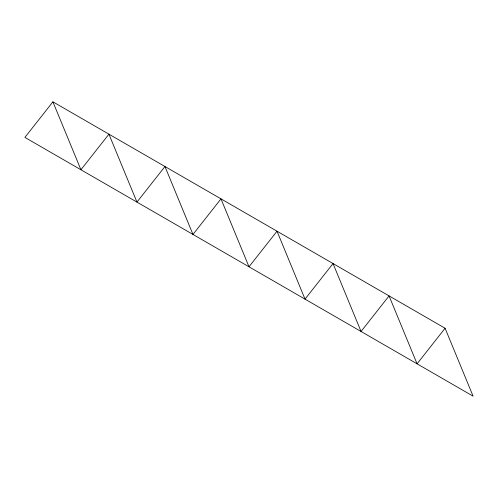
<?xml version="1.0" encoding="UTF-8"?>
<svg xmlns="http://www.w3.org/2000/svg" width="498" height="498" viewBox="0 0 498 498"><rect width="100%" height="100%" fill="white"/><g stroke="black" fill="none" stroke-linecap="round" stroke-linejoin="round"><path stroke-width="0.75" d="M52.913 101.829L24.9 137.411L473.1 396.171L445.088 328.244L52.913 101.829L80.925 169.756L108.938 134.174L136.95 202.101L164.963 166.519L192.975 234.446L220.988 198.864L249 266.791L277.013 231.209L305.025 299.136L333.038 263.554L361.05 331.481L389.063 295.899L417.075 363.826L445.088 328.244"/></g></svg>
